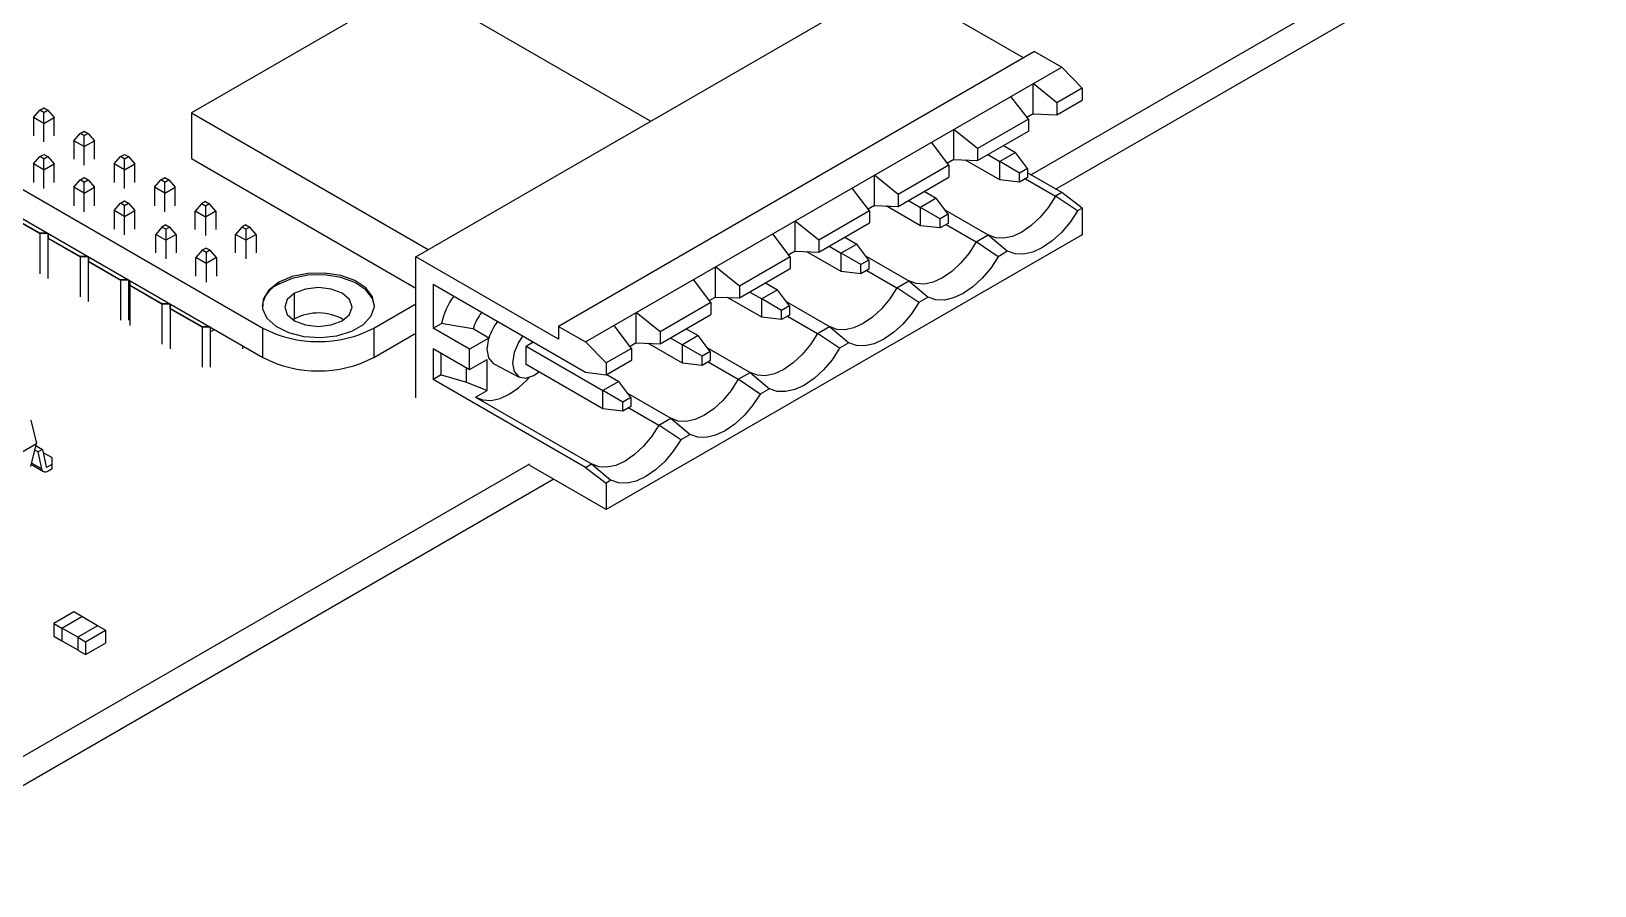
# Model space of a CAD drawing. Header units: millimetres. Extents: x -120 to 67, y -49 to 66.
# Drawn here: x -4.2 to 65.4, y -47.7 to -9.6 of the extents above; entities that cross this region are included whole.
import ezdxf

# ---------------------------------------------------------------- set-up
doc = ezdxf.new("R2010")
doc.units = ezdxf.units.MM

msp = doc.modelspace()

# ---------------------------------------------------------------- linework, layer by layer
at = {"color": 7, "linetype": 'Continuous', "lineweight": 25}
for p, q in [((-37.759, 2.488), (6.082, -22.82)), ((-37.759, 1.182), (6.082, -24.127)), ((40.295, -15.988), (65.422, -1.483)), ((41.405, -16.629), (65.422, -2.765)), ((12.8, -7.512), (2.9, -13.227)), ((23.351, -13.603), (12.8, -7.512)), ((12.893, -19.64), (34.107, -7.394)), ((39.975, -10.782), (34.107, -7.394)), ((40.47, -10.496), (19.257, -22.742)), ((40.47, -10.496), (41.673, -11.19)), ((20.459, -23.436), (41.673, -11.19)), ((42.592, -12.129), (41.673, -11.19)), ((40.188, -13.517), (39.41, -12.497)), ((40.4, -13.272), (40.4, -11.925)), ((41.46, -12.782), (40.4, -11.925)), ((42.592, -12.129), (41.46, -12.782)), ((42.592, -12.129), (42.592, -12.66)), ((-4.128, -13.433), (-3.845, -13.106)), ((-3.845, -13.106), (-3.668, -13.004)), ((-3.668, -13.208), (-3.845, -13.106)), ((-3.668, -13.004), (-3.491, -13.106)), ((-3.668, -13.208), (-3.491, -13.106)), ((-3.668, -14.523), (-3.668, -13.208)), ((-3.491, -13.106), (-3.208, -13.433)), ((2.9, -13.227), (13.451, -19.318)), ((2.9, -13.227), (2.9, -15.268)), ((41.46, -13.313), (42.592, -12.66)), ((41.46, -12.782), (41.46, -13.313)), ((-3.668, -13.698), (-4.128, -13.433)), ((-4.128, -13.433), (-4.128, -14.257)), ((-3.668, -13.698), (-3.208, -13.433)), ((-3.208, -14.257), (-3.208, -13.433)), ((40.188, -13.517), (37.925, -14.823)), ((40.4, -13.272), (40.123, -13.432)), ((40.188, -13.517), (40.188, -14.048)), ((40.4, -13.272), (41.46, -13.313)), ((-2.331, -14.47), (-2.049, -14.143)), ((-1.872, -14.735), (-2.331, -14.47)), ((-2.331, -14.47), (-2.331, -15.294)), ((-2.049, -14.143), (-1.872, -14.041)), ((-1.872, -14.245), (-2.049, -14.143)), ((-1.872, -14.041), (-1.695, -14.143)), ((-1.872, -14.245), (-1.695, -14.143)), ((-1.872, -15.559), (-1.872, -14.245)), ((-1.872, -14.735), (-1.412, -14.47)), ((-1.695, -14.143), (-1.412, -14.47)), ((-1.412, -15.294), (-1.412, -14.47)), ((36.652, -15.558), (35.874, -14.538)), ((36.864, -15.313), (36.864, -13.966)), ((37.925, -14.823), (36.864, -13.966)), ((37.925, -15.354), (40.188, -14.048)), ((-4.128, -15.507), (-3.845, -15.18)), ((-3.845, -15.18), (-3.668, -15.078)), ((-3.668, -15.282), (-3.845, -15.18)), ((-3.668, -15.078), (-3.491, -15.18)), ((-3.668, -15.282), (-3.491, -15.18)), ((-3.668, -16.596), (-3.668, -15.282)), ((-3.491, -15.18), (-3.208, -15.507)), ((-0.535, -15.507), (-0.253, -15.18)), ((-0.253, -15.18), (-0.076, -15.078)), ((-0.076, -15.282), (-0.253, -15.18)), ((-0.076, -15.078), (0.101, -15.18)), ((-0.076, -15.282), (0.101, -15.18)), ((-0.076, -16.596), (-0.076, -15.282)), ((0.101, -15.18), (0.384, -15.507)), ((2.9, -15.268), (12.893, -21.037)), ((36.864, -15.313), (36.587, -15.473)), ((36.864, -15.313), (37.925, -15.354)), ((37.925, -14.823), (37.925, -15.354)), ((38.38, -15.091), (38.915, -15.4)), ((39.622, -14.991), (38.915, -15.4)), ((39.088, -14.683), (39.622, -14.991)), ((40.152, -15.706), (39.622, -14.991)), ((-3.668, -15.772), (-4.128, -15.507)), ((-4.128, -15.507), (-4.128, -16.331)), ((-3.668, -15.772), (-3.208, -15.507)), ((-3.208, -16.331), (-3.208, -15.507)), ((-0.076, -15.772), (-0.535, -15.507)), ((-0.535, -15.507), (-0.535, -16.331)), ((-0.076, -15.772), (0.384, -15.507)), ((0.384, -16.331), (0.384, -15.507)), ((33.329, -17.354), (33.329, -16.007)), ((34.389, -16.864), (33.329, -16.007)), ((36.652, -15.558), (34.389, -16.864)), ((36.652, -15.558), (36.652, -16.089)), ((38.915, -16.216), (37.386, -15.333)), ((39.799, -15.91), (38.915, -15.4)), ((38.915, -16.216), (38.915, -15.4)), ((40.152, -15.706), (39.799, -15.91)), ((39.799, -16.318), (39.799, -15.91)), ((40.152, -15.706), (40.152, -16.114)), ((41.673, -16.784), (40.152, -15.906)), ((-2.331, -16.543), (-2.049, -16.217)), ((-1.872, -16.809), (-2.331, -16.543)), ((-2.331, -16.543), (-2.331, -17.368)), ((-2.049, -16.217), (-1.872, -16.115)), ((-1.872, -16.319), (-2.049, -16.217)), ((-1.872, -16.115), (-1.695, -16.217)), ((-1.872, -16.319), (-1.695, -16.217)), ((-1.872, -17.633), (-1.872, -16.319)), ((-1.872, -16.809), (-1.412, -16.543)), ((-1.695, -16.217), (-1.412, -16.543)), ((-1.412, -17.368), (-1.412, -16.543)), ((1.261, -16.543), (1.543, -16.217)), ((1.72, -16.809), (1.261, -16.543)), ((1.261, -16.543), (1.261, -17.368)), ((1.543, -16.217), (1.72, -16.115)), ((1.72, -16.319), (1.543, -16.217)), ((1.72, -16.115), (1.897, -16.217)), ((1.72, -16.319), (1.897, -16.217)), ((1.72, -17.633), (1.72, -16.319)), ((1.72, -16.809), (2.18, -16.543)), ((1.897, -16.217), (2.18, -16.543)), ((2.18, -17.368), (2.18, -16.543)), ((33.117, -17.599), (32.339, -16.579)), ((34.389, -17.395), (36.652, -16.089)), ((39.799, -16.318), (38.915, -16.216)), ((40.152, -16.114), (39.799, -16.318)), ((40.065, -16.165), (41.405, -16.938)), ((-0.535, -17.58), (-0.253, -17.254)), ((-0.253, -17.254), (-0.076, -17.152)), ((-0.076, -17.356), (-0.253, -17.254)), ((-0.076, -17.152), (0.101, -17.254)), ((-0.076, -17.356), (0.101, -17.254)), ((-0.076, -18.67), (-0.076, -17.356)), ((0.101, -17.254), (0.384, -17.58)), ((3.353, -17.28), (3.07, -17.607)), ((3.53, -17.178), (3.353, -17.28)), ((3.53, -17.382), (3.353, -17.28)), ((3.53, -17.178), (3.706, -17.28)), ((3.706, -17.28), (3.53, -17.382)), ((3.53, -17.382), (3.53, -18.693)), ((3.989, -17.607), (3.706, -17.28)), ((33.329, -17.354), (33.052, -17.514)), ((33.329, -17.354), (34.389, -17.395)), ((35.379, -18.257), (33.85, -17.374)), ((34.389, -16.864), (34.389, -17.395)), ((34.845, -17.132), (35.379, -17.441)), ((36.086, -17.032), (35.379, -17.441)), ((35.552, -16.724), (36.086, -17.032)), ((36.617, -17.747), (36.086, -17.032)), ((41.673, -16.784), (41.405, -16.938)), ((42.383, -17.598), (41.405, -16.938)), ((42.592, -17.478), (41.673, -16.784)), ((-5.284, -17.781), (-3.848, -18.61)), ((-3.482, -18.614), (-5.274, -17.579)), ((-5.274, -17.77), (-3.843, -18.596)), ((-0.076, -17.846), (-0.535, -17.58)), ((-0.535, -17.58), (-0.535, -18.405)), ((-0.076, -17.846), (0.384, -17.58)), ((0.384, -18.405), (0.384, -17.58)), ((3.53, -17.872), (3.07, -17.607)), ((3.07, -18.428), (3.07, -17.607)), ((3.989, -17.607), (3.53, -17.872)), ((3.989, -17.607), (3.989, -18.428)), ((29.793, -19.395), (29.793, -18.048)), ((30.854, -18.905), (29.793, -18.048)), ((33.117, -17.599), (30.854, -18.905)), ((33.117, -17.599), (33.117, -18.13)), ((36.263, -17.951), (35.379, -17.441)), ((35.379, -18.257), (35.379, -17.441)), ((36.617, -17.747), (36.263, -17.951)), ((36.263, -18.359), (36.263, -17.951)), ((36.475, -17.556), (38.405, -18.67)), ((36.617, -17.747), (36.617, -18.155)), ((42.592, -17.478), (42.383, -17.598)), ((42.592, -17.478), (42.592, -18.662)), ((-3.843, -18.596), (-3.848, -18.61)), ((-3.488, -18.61), (-3.848, -18.61)), ((-3.848, -18.61), (-3.848, -20.396)), ((-3.512, -18.596), (-3.843, -18.596)), ((-3.488, -18.61), (-3.488, -20.604)), ((-1.686, -19.651), (-3.478, -18.616)), ((-3.478, -18.616), (-3.478, -18.807)), ((-3.478, -18.616), (-3.471, -18.62)), ((1.591, -18.317), (1.309, -18.644)), ((1.768, -18.909), (1.309, -18.644)), ((1.309, -19.465), (1.309, -18.644)), ((1.768, -18.215), (1.591, -18.317)), ((1.768, -18.419), (1.591, -18.317)), ((1.768, -18.215), (1.945, -18.317)), ((1.945, -18.317), (1.768, -18.419)), ((1.768, -18.419), (1.768, -19.73)), ((2.228, -18.644), (1.768, -18.909)), ((2.228, -18.644), (1.945, -18.317)), ((2.228, -18.644), (2.228, -19.465)), ((5.149, -18.317), (4.866, -18.644)), ((5.326, -18.909), (4.866, -18.644)), ((4.866, -19.465), (4.866, -18.644)), ((5.326, -18.215), (5.149, -18.317)), ((5.326, -18.419), (5.149, -18.317)), ((5.326, -18.215), (5.502, -18.317)), ((5.502, -18.317), (5.326, -18.419)), ((5.326, -18.419), (5.326, -19.73)), ((5.785, -18.644), (5.326, -18.909)), ((5.785, -18.644), (5.502, -18.317)), ((5.785, -18.644), (5.785, -19.465)), ((42.592, -18.662), (21.379, -30.908)), ((29.581, -19.64), (28.803, -18.62)), ((30.854, -19.436), (33.117, -18.13)), ((32.016, -18.765), (32.551, -19.073)), ((36.263, -18.359), (35.379, -18.257)), ((36.617, -18.155), (36.263, -18.359)), ((36.529, -18.206), (37.869, -18.979)), ((37.869, -18.979), (38.405, -18.67)), ((38.405, -18.67), (39.265, -19.398)), ((-3.478, -18.807), (-3.488, -18.818)), ((-3.488, -18.818), (-2.051, -19.647)), ((-3.478, -18.807), (-2.047, -19.633)), ((3.388, -19.354), (3.105, -19.681)), ((3.564, -19.252), (3.388, -19.354)), ((3.564, -19.456), (3.388, -19.354)), ((3.564, -19.252), (3.741, -19.354)), ((3.741, -19.354), (3.564, -19.456)), ((3.564, -19.456), (3.564, -20.767)), ((4.024, -19.681), (3.741, -19.354)), ((29.793, -19.395), (29.516, -19.555)), ((29.793, -19.395), (30.854, -19.436)), ((31.844, -20.298), (30.315, -19.415)), ((30.854, -18.905), (30.854, -19.436)), ((31.309, -19.173), (31.844, -19.482)), ((32.551, -19.073), (31.844, -19.482)), ((32.728, -19.992), (31.844, -19.482)), ((31.844, -20.298), (31.844, -19.482)), ((33.081, -19.788), (32.551, -19.073)), ((38.847, -19.639), (37.869, -18.979)), ((39.265, -19.398), (38.847, -19.639)), ((-2.047, -19.633), (-2.051, -19.647)), ((-1.692, -19.647), (-2.051, -19.647)), ((-2.051, -19.647), (-2.051, -21.433)), ((-1.716, -19.633), (-2.047, -19.633)), ((-1.692, -19.647), (-1.692, -21.641)), ((-1.682, -19.844), (-1.692, -19.854)), ((-1.692, -19.854), (-0.255, -20.684)), ((0.104, -20.684), (-1.682, -19.653)), ((-1.682, -19.653), (-1.682, -19.844)), ((-1.682, -19.653), (-1.675, -19.657)), ((-1.682, -19.844), (-0.251, -20.67)), ((3.564, -19.946), (3.105, -19.681)), ((3.105, -20.502), (3.105, -19.681)), ((4.024, -19.681), (3.564, -19.946)), ((4.024, -19.681), (4.024, -20.502)), ((12.893, -25.928), (12.893, -19.64)), ((19.257, -23.314), (12.893, -19.64)), ((26.258, -21.436), (26.258, -20.089)), ((27.318, -20.946), (26.258, -20.089)), ((29.581, -19.64), (27.318, -20.946)), ((27.318, -21.477), (29.581, -20.171)), ((29.581, -19.64), (29.581, -20.171)), ((33.081, -19.788), (32.728, -19.992)), ((32.728, -20.4), (32.728, -19.992)), ((33.081, -20.196), (32.728, -20.4)), ((32.94, -19.597), (34.869, -20.711)), ((33.081, -19.788), (33.081, -20.196)), ((-0.251, -20.67), (-0.255, -20.684)), ((0.104, -20.684), (-0.255, -20.684)), ((-0.255, -20.684), (-0.255, -22.47)), ((0.08, -20.67), (-0.251, -20.67)), ((0.104, -20.684), (0.104, -22.47)), ((0.152, -20.855), (0.104, -20.883)), ((0.152, -20.711), (1.937, -21.742)), ((0.152, -20.711), (0.152, -22.701)), ((0.162, -20.908), (0.162, -20.717)), ((0.284, -20.779), (0.277, -20.783)), ((0.324, -20.81), (0.331, -20.807)), ((6.789, -20.861), (6.789, -20.779)), ((13.671, -20.865), (13.671, -22.825)), ((13.671, -20.865), (20.459, -24.784)), ((26.045, -21.681), (25.268, -20.661)), ((28.481, -20.806), (29.015, -21.114)), ((32.728, -20.4), (31.844, -20.298)), ((32.994, -20.247), (34.334, -21.02)), ((34.334, -21.02), (34.869, -20.711)), ((34.869, -20.711), (35.73, -21.439)), ((0.152, -20.918), (0.162, -20.908)), ((1.589, -21.748), (0.152, -20.918)), ((1.593, -21.734), (0.162, -20.908)), ((7.496, -22.412), (7.496, -21.269)), ((26.258, -21.436), (25.981, -21.596)), ((26.258, -21.436), (27.318, -21.477)), ((28.308, -22.339), (26.779, -21.456)), ((27.318, -20.946), (27.318, -21.477)), ((27.774, -21.214), (28.308, -21.523)), ((29.015, -21.114), (28.308, -21.523)), ((28.308, -22.339), (28.308, -21.523)), ((29.192, -22.033), (28.308, -21.523)), ((29.546, -21.829), (29.015, -21.114)), ((35.312, -21.68), (34.334, -21.02)), ((35.73, -21.439), (35.312, -21.68)), ((1.589, -21.748), (1.593, -21.734)), ((1.948, -21.748), (1.589, -21.748)), ((1.589, -21.748), (1.589, -23.53)), ((1.924, -21.734), (1.593, -21.734)), ((1.948, -21.748), (3.734, -22.778)), ((1.948, -21.748), (1.948, -23.738)), ((1.948, -21.955), (1.958, -21.944)), ((3.385, -22.784), (1.948, -21.955)), ((1.958, -21.944), (1.958, -21.753)), ((3.389, -22.77), (1.958, -21.944)), ((11.032, -22.82), (12.893, -21.746)), ((22.722, -23.477), (22.722, -22.13)), ((23.783, -22.987), (22.722, -22.13)), ((26.045, -21.681), (23.783, -22.987)), ((23.783, -23.518), (26.045, -22.212)), ((26.045, -21.681), (26.045, -22.212)), ((29.546, -21.829), (29.192, -22.033)), ((29.192, -22.441), (29.192, -22.033)), ((29.546, -22.237), (29.192, -22.441)), ((29.404, -21.638), (31.334, -22.752)), ((29.458, -22.288), (30.798, -23.061)), ((29.546, -21.829), (29.546, -22.237)), ((3.385, -22.784), (3.389, -22.77)), ((3.744, -22.784), (3.385, -22.784)), ((3.385, -22.784), (3.385, -24.567)), ((3.72, -22.77), (3.389, -22.77)), ((3.744, -22.784), (3.744, -24.567)), ((3.744, -22.984), (3.923, -22.88)), ((6.082, -24.127), (6.082, -22.82)), ((7.496, -22.412), (7.43, -22.453)), ((11.032, -22.82), (11.032, -24.127)), ((13.671, -22.825), (14.042, -22.61)), ((15.297, -23.763), (13.671, -22.825)), ((16.155, -23.269), (15.448, -22.86)), ((19.257, -22.742), (19.257, -23.314)), ((19.257, -22.742), (20.459, -23.436)), ((22.51, -23.722), (21.732, -22.702)), ((24.945, -22.847), (25.48, -23.156)), ((29.192, -22.441), (28.308, -22.339)), ((30.798, -23.061), (31.334, -22.752)), ((31.334, -22.752), (32.194, -23.48)), ((5.181, -23.606), (5.181, -23.738)), ((11.032, -24.127), (12.893, -23.052)), ((16.155, -23.269), (15.297, -23.763)), ((17.808, -23.625), (18.13, -23.439)), ((17.808, -23.625), (21.237, -25.605)), ((17.808, -24.441), (17.808, -23.625)), ((21.379, -24.375), (20.459, -23.436)), ((22.722, -23.477), (22.445, -23.637)), ((22.722, -23.477), (23.783, -23.518)), ((24.773, -24.38), (23.243, -23.497)), ((23.783, -22.987), (23.783, -23.518)), ((24.238, -23.255), (24.773, -23.564)), ((25.48, -23.156), (24.773, -23.564)), ((24.773, -24.38), (24.773, -23.564)), ((25.657, -24.074), (24.773, -23.564)), ((26.01, -23.87), (25.48, -23.156)), ((25.868, -23.679), (27.798, -24.793)), ((31.776, -23.721), (30.798, -23.061)), ((32.194, -23.48), (31.776, -23.721)), ((13.671, -23.723), (15.297, -24.662)), ((13.671, -23.723), (13.671, -25.111)), ((14.025, -24.907), (14.025, -23.927)), ((15.297, -24.662), (15.297, -23.763)), ((15.297, -24.662), (16.075, -24.213)), ((16.075, -25.601), (16.075, -24.213)), ((22.51, -23.722), (21.379, -24.375)), ((21.379, -24.906), (22.51, -24.253)), ((21.379, -24.375), (21.379, -24.906)), ((22.51, -23.722), (22.51, -24.253)), ((26.01, -23.87), (25.657, -24.074)), ((25.657, -24.482), (25.657, -24.074)), ((26.01, -24.278), (25.657, -24.482)), ((25.923, -24.329), (27.263, -25.102)), ((26.01, -23.87), (26.01, -24.278)), ((14.025, -24.907), (13.671, -25.111)), ((14.025, -24.907), (15.156, -25.233)), ((15.156, -25.233), (15.156, -24.58)), ((16.381, -24.413), (17.502, -25.003)), ((21.237, -26.421), (17.808, -24.441)), ((20.459, -24.784), (21.379, -24.906)), ((21.41, -24.888), (21.944, -25.197)), ((25.657, -24.482), (24.773, -24.38)), ((27.263, -25.102), (27.798, -24.793)), ((27.798, -24.793), (28.659, -25.521)), ((20.459, -29.03), (13.671, -25.111)), ((15.156, -25.233), (16.075, -25.601)), ((15.565, -25.895), (16.075, -25.601)), ((21.944, -25.197), (21.237, -25.605)), ((21.237, -26.421), (21.237, -25.605)), ((22.121, -26.115), (21.237, -25.605)), ((22.475, -25.911), (21.944, -25.197)), ((22.333, -25.72), (24.263, -26.834)), ((28.241, -25.762), (27.263, -25.102)), ((28.659, -25.521), (28.241, -25.762)), ((15.565, -25.895), (20.727, -28.875)), ((22.121, -26.523), (21.237, -26.421)), ((22.475, -25.911), (22.121, -26.115)), ((22.121, -26.523), (22.121, -26.115)), ((22.475, -26.319), (22.121, -26.523)), ((22.387, -26.37), (23.727, -27.143)), ((22.475, -25.911), (22.475, -26.319)), ((-4.247, -26.918), (-3.995, -27.955)), ((23.727, -27.143), (24.263, -26.834)), ((24.705, -27.803), (23.727, -27.143)), ((24.263, -26.834), (25.123, -27.562)), ((25.123, -27.562), (24.705, -27.803)), ((-8.591, -30.608), (-3.995, -27.955)), ((-4.247, -28.991), (-3.995, -27.955)), ((-3.921, -28.336), (-4.067, -28.252)), ((-4.021, -28.062), (-3.733, -28.228)), ((-3.733, -28.228), (-3.921, -28.336)), ((-3.762, -29.098), (-3.921, -28.336)), ((-3.733, -28.228), (-3.57, -29.007)), ((-3.655, -28.388), (-3.7, -28.388)), ((-3.655, -28.388), (-3.302, -28.592)), ((-12.36, -46.385), (17.986, -28.867)), ((-4.226, -28.904), (-3.686, -29.216)), ((-4.21, -28.839), (-3.762, -29.098)), ((-3.572, -29), (-3.543, -29.017)), ((-3.543, -29.017), (-3.302, -28.878)), ((-3.302, -29.09), (-3.486, -29.196)), ((-3.302, -29.09), (-3.302, -28.592)), ((21.379, -30.908), (17.986, -28.949)), ((20.459, -29.03), (20.727, -28.875)), ((20.459, -29.03), (21.379, -29.724)), ((20.727, -28.875), (21.588, -29.603)), ((-12.36, -47.667), (19.025, -29.549)), ((21.588, -29.603), (21.379, -29.724)), ((21.379, -29.724), (21.379, -30.908)), ((-2.34, -35.47), (-3.224, -35.98)), ((-1.987, -35.674), (-2.34, -35.47)), ((-3.224, -35.98), (-3.224, -36.552)), ((-3.224, -35.98), (-2.87, -36.184)), ((-2.87, -36.184), (-1.987, -35.674)), ((-2.87, -36.185), (-1.987, -35.675)), ((-2.87, -36.184), (-2.87, -36.756)), ((-2.87, -36.185), (-2.87, -36.755)), ((-2.163, -36.593), (-2.87, -36.185)), ((-1.279, -36.082), (-2.163, -36.593)), ((-1.987, -35.674), (-1.987, -35.676)), ((-1.281, -36.083), (-1.987, -35.675)), ((-0.926, -36.286), (-1.279, -36.082)), ((-3.224, -36.552), (-2.87, -36.756)), ((-2.87, -36.755), (-2.163, -37.163)), ((-2.87, -36.756), (-2.87, -36.755)), ((-2.163, -36.593), (-2.163, -37.164)), ((-2.163, -36.593), (-1.81, -36.797)), ((-1.81, -36.797), (-0.926, -36.286)), ((-1.81, -36.797), (-1.81, -37.368)), ((-1.81, -37.368), (-0.926, -36.858)), ((-0.926, -36.286), (-0.926, -36.858)), ((-2.163, -37.164), (-1.81, -37.368))]:
    msp.add_line(p, q, dxfattribs=at)
at = {"color": 7, "linetype": 'Continuous', "lineweight": 25, "flags": 128}
for points in [[(41.405, -16.938), (41.086, -17.434), (40.719, -17.877), (40.32, -18.251), (39.905, -18.539), (39.489, -18.731), (39.09, -18.818), (38.724, -18.797), (38.405, -18.67)], [(42.383, -17.598), (42.047, -18.104), (41.666, -18.556), (41.253, -18.937), (40.824, -19.233), (40.395, -19.432), (39.982, -19.528), (39.601, -19.517), (39.265, -19.398)], [(37.869, -18.979), (37.55, -19.475), (37.184, -19.918), (36.785, -20.292), (36.369, -20.58), (35.954, -20.772), (35.555, -20.859), (35.188, -20.839), (34.869, -20.711)], [(38.847, -19.639), (38.512, -20.145), (38.13, -20.597), (37.717, -20.978), (37.288, -21.274), (36.86, -21.473), (36.447, -21.569), (36.065, -21.558), (35.73, -21.439)], [(6.789, -20.779), (6.347, -21.125), (6.101, -21.531), (6.073, -21.961), (6.266, -22.377), (6.662, -22.741), (7.227, -23.022), (7.91, -23.194), (8.65, -23.242), (9.383, -23.162), (10.042, -22.961), (10.568, -22.657), (10.917, -22.276), (11.055, -21.854), (10.972, -21.426), (10.674, -21.032), (10.188, -20.706), (9.557, -20.477), (8.837, -20.366), (8.092, -20.382), (7.389, -20.524), (6.789, -20.779)], [(11.056, -21.84), (10.972, -21.508), (10.674, -21.113), (10.188, -20.787), (9.557, -20.559), (8.837, -20.447), (8.092, -20.463), (7.389, -20.605), (6.789, -20.861)], [(7.496, -21.269), (7.171, -21.55), (7.057, -21.881), (7.171, -22.213), (7.496, -22.494), (7.983, -22.681), (8.557, -22.747), (9.131, -22.681), (9.618, -22.494), (9.943, -22.213), (10.057, -21.881), (9.943, -21.55), (9.618, -21.269), (9.131, -21.081), (8.557, -21.015), (7.983, -21.081), (7.496, -21.269)], [(34.334, -21.02), (34.015, -21.516), (33.648, -21.959), (33.249, -22.333), (32.834, -22.621), (32.418, -22.813), (32.019, -22.9), (31.653, -22.88), (31.334, -22.752)], [(35.312, -21.68), (34.976, -22.186), (34.595, -22.638), (34.182, -23.019), (33.753, -23.315), (33.324, -23.514), (32.911, -23.61), (32.53, -23.599), (32.194, -23.48)], [(16.381, -24.413), (16.36, -24.402), (16.147, -24.15), (16.075, -23.752), (16.155, -23.269)], [(17.664, -23.17), (17.486, -23.435), (17.279, -23.912), (17.207, -24.376), (17.279, -24.756), (17.486, -24.994), (17.796, -25.054), (18.161, -24.927), (18.38, -24.772)], [(30.798, -23.061), (30.479, -23.557), (30.113, -24), (29.714, -24.374), (29.298, -24.662), (28.882, -24.854), (28.483, -24.941), (28.117, -24.921), (27.798, -24.793)], [(31.776, -23.721), (31.441, -24.227), (31.059, -24.679), (30.646, -25.06), (30.217, -25.356), (29.788, -25.555), (29.376, -25.651), (28.994, -25.64), (28.659, -25.521)], [(15.565, -25.895), (15.884, -26.023), (16.251, -26.043), (16.65, -25.956), (17.065, -25.764), (17.481, -25.476), (17.88, -25.103), (17.955, -25.02)], [(27.263, -25.102), (26.944, -25.598), (26.577, -26.041), (26.178, -26.415), (25.763, -26.703), (25.347, -26.895), (24.948, -26.982), (24.582, -26.962), (24.263, -26.834)], [(28.241, -25.762), (27.905, -26.268), (27.524, -26.72), (27.111, -27.101), (26.682, -27.397), (26.253, -27.597), (25.84, -27.692), (25.459, -27.681), (25.123, -27.562)], [(23.727, -27.143), (23.408, -27.639), (23.042, -28.082), (22.643, -28.456), (22.227, -28.744), (21.811, -28.936), (21.412, -29.023), (21.046, -29.003), (20.727, -28.875)], [(24.705, -27.803), (24.37, -28.309), (23.988, -28.761), (23.575, -29.142), (23.146, -29.438), (22.717, -29.638), (22.304, -29.733), (21.923, -29.722), (21.588, -29.603)], [(-3.486, -29.196), (-3.533, -29.219), (-3.58, -29.232), (-3.623, -29.234), (-3.663, -29.226), (-3.698, -29.208), (-3.726, -29.18), (-3.748, -29.143), (-3.762, -29.098)], [(-3.57, -29.007), (-3.569, -29.011), (-3.567, -29.015), (-3.564, -29.018), (-3.56, -29.02), (-3.556, -29.02), (-3.552, -29.02), (-3.547, -29.019), (-3.543, -29.017)]]:
    msp.add_lwpolyline(points, dxfattribs=at)
at = {"color": 7, "linetype": 'Continuous', "lineweight": 25}
for centre, radius, start, end in [((7.289, -21.996), 1.24, 113.74091, 172.78399), ((17.333, -23.348), 3.372, 144.56115, 167.36191), ((8.554, -24.372), 2.227, 59.51915, 118.34756), ((17.704, -23.56), 2.362, 142.27254, 162.76976), ((8.557, -18.044), 5.38, 242.60967, 297.39033), ((18.422, -23.974), 2.374, 142.3233, 162.71901), ((8.557, -19.35), 5.38, 242.60967, 297.39033)]:
    msp.add_arc(centre, radius, start, end, dxfattribs=at)
for points, knots in [([(-3.482, -18.614), (-3.481, -18.614), (-3.48, -18.615), (-3.479, -18.615), (-3.478, -18.616)], [0, 0, 0, 0, 0.247132, 1, 1, 1, 1]), ([(-1.686, -19.651), (-1.685, -19.651), (-1.684, -19.652), (-1.683, -19.652), (-1.682, -19.653)], [0, 0, 0, 0, 0.247132, 1, 1, 1, 1]), ([(1.948, -21.748), (1.945, -21.746), (1.941, -21.744), (1.938, -21.742), (1.937, -21.742)], [0, 0, 0, 0, 0.884225, 1, 1, 1, 1]), ([(3.744, -22.784), (3.741, -22.783), (3.737, -22.781), (3.734, -22.779), (3.734, -22.778)], [0, 0, 0, 0, 0.884281, 1, 1, 1, 1]), ([(15.448, -22.86), (15.204, -22.818), (14.735, -22.736), (14.267, -22.651), (14.042, -22.61)], [0, 0, 0, 0, 0.518942, 1, 1, 1, 1])]:
    msp.add_open_spline(points, degree=3, knots=knots, dxfattribs=at)

doc.saveas('drawing.dxf')
